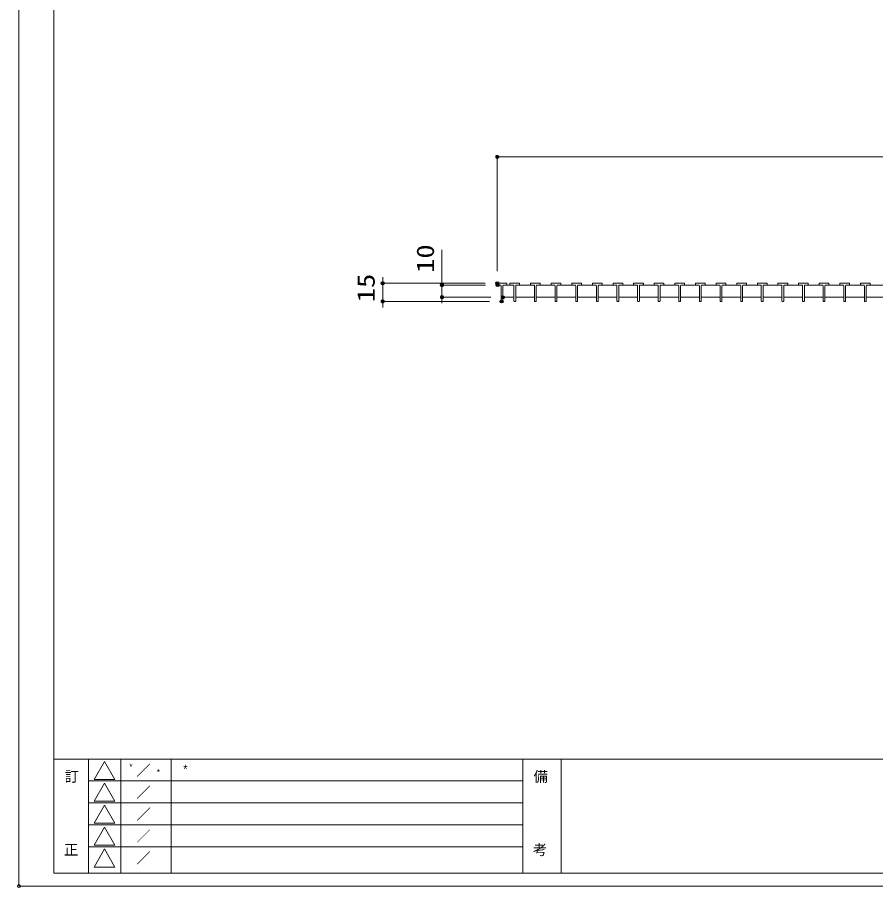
# Model space of a CAD drawing. Units: millimetres on the paper. Extents: x -216 to 216, y -153 to 153.
# Drawn here: x -215.6 to -74, y -152.9 to -9.4 of the extents above; entities that cross this region are included whole.
import ezdxf
from ezdxf.enums import TextEntityAlignment as Align

# ---------------------------------------------------------------- set-up
doc = ezdxf.new("R2010")
doc.units = ezdxf.units.MM
doc.header["$PDMODE"] = 32
doc.header["$PDSIZE"] = 0.5
for name, color, linetype, lineweight in [('0-0_A1FRAME', 1, 'Continuous', 9), ('0-2_寸法', 4, 'Continuous', 9), ('0-3_0', 7, 'Continuous', 9), ('0-5_蓋', 3, 'Continuous', 9)]:
    doc.layers.add(name, color=color, linetype=linetype, lineweight=lineweight)
doc.layers.add('0-4_Defpoints', color=7, linetype='Continuous')
doc.styles.add('HGMaruGothicMPRO', font='')
doc.styles.add('ＭＳ ゴシック', font='')
doc.styles.get('HGMaruGothicMPRO').set_extended_font_data('HGMaruGothicMPRO')
doc.styles.get('ＭＳ ゴシック').set_extended_font_data('MS Gothic')

# ---------------------------------------------------------------- blocks, each defined once
blk = doc.blocks.new('_Dot')
at = {"layer": '0-3_0'}
for p, q in [((-0.5, 0), (-1, 0)), ((0.489, 0.1), (-0.489, 0.1)), ((0.399, 0.3), (-0.399, 0.3)), ((0.458, -0.199), (-0.458, -0.199)), ((0.3, -0.399), (-0.3, -0.399))]:
    blk.add_line(p, q, dxfattribs=at)
for points in [[(0.5, 0), (0.496, 0.063), (0.484, 0.124), (0.465, 0.184), (0.438, 0.241), (0.405, 0.294), (0.364, 0.342), (0.319, 0.385), (0.268, 0.422), (0.213, 0.452), (0.155, 0.476), (0.094, 0.491), (0.031, 0.499), (-0.031, 0.499), (-0.094, 0.491), (-0.155, 0.476), (-0.213, 0.452), (-0.268, 0.422), (-0.319, 0.385), (-0.364, 0.342), (-0.405, 0.294), (-0.438, 0.241), (-0.465, 0.184), (-0.484, 0.124), (-0.496, 0.063), (-0.5, 0), (0, 0)], [(-0.5, 0), (-0.496, -0.063), (-0.484, -0.124), (-0.465, -0.184), (-0.438, -0.241), (-0.405, -0.294), (-0.364, -0.342), (-0.319, -0.385), (-0.268, -0.422), (-0.213, -0.452), (-0.155, -0.476), (-0.094, -0.491), (-0.031, -0.499), (0.031, -0.499), (0.094, -0.491), (0.155, -0.476), (0.213, -0.452), (0.268, -0.422), (0.319, -0.385), (0.364, -0.342), (0.405, -0.294), (0.438, -0.241), (0.465, -0.184), (0.484, -0.124), (0.496, -0.063), (0.5, 0), (0, 0)]]:
    blk.add_lwpolyline(points, close=True, dxfattribs=at)

msp = doc.modelspace()

# ---------------------------------------------------------------- linework, layer by layer
at = {"layer": '0-0_A1FRAME'}
for p, q in [((-209.579, 150.491), (-209.579, -150.491)), ((-203.836, -131.7), (-203.836, -150.491)), ((-198.504, -131.7), (-198.504, -150.491)), ((-190.218, -131.7), (-190.218, -150.491)), ((-132.205, -131.7), (-132.205, -150.491)), ((-125.926, -131.7), (-125.926, -150.491)), ((-203.836, -135.314), (-132.205, -135.314)), ((-203.836, -138.927), (-132.205, -138.927)), ((-203.836, -142.541), (-132.205, -142.541)), ((-203.836, -146.155), (-132.205, -146.155))]:
    msp.add_line(p, q, dxfattribs=at)
for points in [[(-215.326, 152.646), (-215.326, -152.646), (215.334, -152.646), (215.334, 152.646)], [(-201.209, -132.074), (-202.925, -135.045), (-199.494, -135.045)], [(-201.209, -135.688), (-202.925, -138.659), (-199.494, -138.659)], [(-201.209, -139.301), (-202.925, -142.273), (-199.494, -142.273)], [(-201.209, -142.915), (-202.925, -145.886), (-199.494, -145.886)], [(-201.209, -146.529), (-202.925, -149.5), (-199.494, -149.5)]]:
    msp.add_lwpolyline(points, close=True, dxfattribs=at)
for points in [[(-209.579, -150.491), (-209.579, -131.7), (199.529, -131.7)], [(199.529, -150.491), (-209.579, -150.491), (199.529, -150.491)]]:
    msp.add_lwpolyline(points, dxfattribs=at)
msp.add_point((-215.326, -152.646), dxfattribs=at)
at = {"layer": '0-2_寸法'}
for p, q in [((-136.446, -51.215), (-136.446, -32.373)), ((-135.946, -32.373), (62.654, -32.373)), ((-145.556, -53.015), (-145.556, -47.715)), ((-155.334, -52.715), (-155.334, -52.215)), ((-138.446, -53.215), (-155.334, -53.215)), ((-155.334, -56.215), (-155.334, -53.215)), ((-138.386, -53.515), (-145.556, -53.515)), ((-145.556, -55.515), (-145.556, -53.515)), ((-137.496, -55.515), (-145.556, -55.515)), ((-137.736, -56.215), (-155.334, -56.215)), ((-155.334, -56.715), (-155.334, -57.215)), ((-145.556, -56.015), (-145.556, -56.515))]:
    msp.add_line(p, q, dxfattribs=at)
at = {"layer": '0-4_Defpoints'}
for p in [(-155.334, -53.215), (-136.446, -53.215), (-145.556, -53.515), (-136.386, -53.515), (-135.736, -56.215), (-135.496, -55.515)]:
    msp.add_point(p, dxfattribs=at)
at = {"layer": '0-5_蓋'}
for p, q in [((-136.446, -53.215), (-134.846, -53.215)), ((-136.446, -53.455), (-136.446, -53.215)), ((-135.896, -53.515), (-136.386, -53.515)), ((-135.796, -56.155), (-135.796, -53.615)), ((-135.496, -56.155), (-135.496, -53.615)), ((-135.396, -53.515), (-134.906, -53.515)), ((-135.396, -53.515), (-133.796, -53.515)), ((-134.846, -53.455), (-134.846, -53.215)), ((-134.346, -53.215), (-132.746, -53.215)), ((-134.346, -53.455), (-134.346, -53.215)), ((-133.796, -53.515), (-134.286, -53.515)), ((-133.696, -56.155), (-133.696, -53.615)), ((-133.396, -56.155), (-133.396, -53.615)), ((-133.296, -53.515), (-132.806, -53.515)), ((-133.296, -53.515), (-130.396, -53.515)), ((-132.746, -53.455), (-132.746, -53.215)), ((-130.946, -53.215), (-129.346, -53.215)), ((-130.946, -53.455), (-130.946, -53.215)), ((-130.396, -53.515), (-130.886, -53.515)), ((-130.296, -56.155), (-130.296, -53.615)), ((-129.996, -56.155), (-129.996, -53.615)), ((-129.896, -53.515), (-129.406, -53.515)), ((-129.896, -53.515), (-126.996, -53.515)), ((-129.346, -53.455), (-129.346, -53.215)), ((-127.546, -53.215), (-125.946, -53.215)), ((-127.546, -53.455), (-127.546, -53.215)), ((-126.996, -53.515), (-127.486, -53.515)), ((-126.896, -56.155), (-126.896, -53.615)), ((-126.596, -56.155), (-126.596, -53.615)), ((-126.496, -53.515), (-126.006, -53.515)), ((-126.496, -53.515), (-123.596, -53.515)), ((-125.946, -53.455), (-125.946, -53.215)), ((-124.146, -53.215), (-122.546, -53.215)), ((-124.146, -53.455), (-124.146, -53.215)), ((-123.596, -53.515), (-124.086, -53.515)), ((-123.496, -56.155), (-123.496, -53.615)), ((-123.196, -56.155), (-123.196, -53.615)), ((-123.096, -53.515), (-122.606, -53.515)), ((-123.096, -53.515), (-120.196, -53.515)), ((-122.546, -53.455), (-122.546, -53.215)), ((-120.746, -53.215), (-119.146, -53.215)), ((-120.746, -53.455), (-120.746, -53.215)), ((-120.196, -53.515), (-120.686, -53.515)), ((-120.096, -56.155), (-120.096, -53.615)), ((-119.796, -56.155), (-119.796, -53.615)), ((-119.696, -53.515), (-119.206, -53.515)), ((-119.696, -53.515), (-116.796, -53.515)), ((-119.146, -53.455), (-119.146, -53.215)), ((-117.346, -53.215), (-115.746, -53.215)), ((-117.346, -53.455), (-117.346, -53.215)), ((-116.796, -53.515), (-117.286, -53.515)), ((-116.696, -56.155), (-116.696, -53.615)), ((-116.396, -56.155), (-116.396, -53.615)), ((-116.296, -53.515), (-115.806, -53.515)), ((-116.296, -53.515), (-113.396, -53.515)), ((-115.746, -53.455), (-115.746, -53.215)), ((-113.946, -53.215), (-112.346, -53.215)), ((-113.946, -53.455), (-113.946, -53.215)), ((-113.396, -53.515), (-113.886, -53.515)), ((-113.296, -56.155), (-113.296, -53.615)), ((-112.996, -56.155), (-112.996, -53.615)), ((-112.896, -53.515), (-112.406, -53.515)), ((-112.896, -53.515), (-109.996, -53.515)), ((-112.346, -53.455), (-112.346, -53.215)), ((-110.546, -53.215), (-108.946, -53.215)), ((-110.546, -53.455), (-110.546, -53.215)), ((-109.996, -53.515), (-110.486, -53.515)), ((-109.896, -56.155), (-109.896, -53.615)), ((-109.596, -56.155), (-109.596, -53.615)), ((-109.496, -53.515), (-109.006, -53.515)), ((-109.496, -53.515), (-106.596, -53.515)), ((-108.946, -53.455), (-108.946, -53.215)), ((-107.146, -53.215), (-105.546, -53.215)), ((-107.146, -53.455), (-107.146, -53.215)), ((-106.596, -53.515), (-107.086, -53.515)), ((-106.496, -56.155), (-106.496, -53.615)), ((-106.196, -56.155), (-106.196, -53.615)), ((-106.096, -53.515), (-105.606, -53.515)), ((-106.096, -53.515), (-103.196, -53.515)), ((-105.546, -53.455), (-105.546, -53.215)), ((-103.746, -53.215), (-102.146, -53.215)), ((-103.746, -53.455), (-103.746, -53.215)), ((-103.196, -53.515), (-103.686, -53.515)), ((-103.096, -56.155), (-103.096, -53.615)), ((-102.796, -56.155), (-102.796, -53.615)), ((-102.696, -53.515), (-102.206, -53.515)), ((-102.696, -53.515), (-99.796, -53.515)), ((-102.146, -53.455), (-102.146, -53.215)), ((-100.346, -53.215), (-98.746, -53.215)), ((-100.346, -53.455), (-100.346, -53.215)), ((-99.796, -53.515), (-100.286, -53.515)), ((-99.696, -56.155), (-99.696, -53.615)), ((-99.396, -56.155), (-99.396, -53.615)), ((-99.296, -53.515), (-98.806, -53.515)), ((-99.296, -53.515), (-96.396, -53.515)), ((-98.746, -53.455), (-98.746, -53.215)), ((-96.946, -53.215), (-95.346, -53.215)), ((-96.946, -53.455), (-96.946, -53.215)), ((-96.396, -53.515), (-96.886, -53.515)), ((-96.296, -56.155), (-96.296, -53.615)), ((-95.996, -56.155), (-95.996, -53.615)), ((-95.896, -53.515), (-95.406, -53.515)), ((-95.896, -53.515), (-92.996, -53.515)), ((-95.346, -53.455), (-95.346, -53.215)), ((-93.546, -53.215), (-91.946, -53.215)), ((-93.546, -53.455), (-93.546, -53.215)), ((-92.996, -53.515), (-93.486, -53.515)), ((-92.896, -56.155), (-92.896, -53.615)), ((-92.596, -56.155), (-92.596, -53.615)), ((-92.496, -53.515), (-92.006, -53.515)), ((-92.496, -53.515), (-89.596, -53.515)), ((-91.946, -53.455), (-91.946, -53.215)), ((-90.146, -53.215), (-88.546, -53.215)), ((-90.146, -53.455), (-90.146, -53.215)), ((-89.596, -53.515), (-90.086, -53.515)), ((-89.496, -56.155), (-89.496, -53.615)), ((-89.196, -56.155), (-89.196, -53.615)), ((-89.096, -53.515), (-88.606, -53.515)), ((-89.096, -53.515), (-86.196, -53.515)), ((-88.546, -53.455), (-88.546, -53.215)), ((-86.746, -53.215), (-85.146, -53.215)), ((-86.746, -53.455), (-86.746, -53.215)), ((-86.196, -53.515), (-86.686, -53.515)), ((-86.096, -56.155), (-86.096, -53.615)), ((-85.796, -56.155), (-85.796, -53.615)), ((-85.696, -53.515), (-85.206, -53.515)), ((-85.696, -53.515), (-82.796, -53.515)), ((-85.146, -53.455), (-85.146, -53.215)), ((-83.346, -53.215), (-81.746, -53.215)), ((-83.346, -53.455), (-83.346, -53.215)), ((-82.796, -53.515), (-83.286, -53.515)), ((-82.696, -56.155), (-82.696, -53.615)), ((-82.396, -56.155), (-82.396, -53.615)), ((-82.296, -53.515), (-81.806, -53.515)), ((-82.296, -53.515), (-79.396, -53.515)), ((-81.746, -53.455), (-81.746, -53.215)), ((-79.946, -53.215), (-78.346, -53.215)), ((-79.946, -53.455), (-79.946, -53.215)), ((-79.396, -53.515), (-79.886, -53.515)), ((-79.296, -56.155), (-79.296, -53.615)), ((-78.996, -56.155), (-78.996, -53.615)), ((-78.896, -53.515), (-78.406, -53.515)), ((-78.896, -53.515), (-75.996, -53.515)), ((-78.346, -53.455), (-78.346, -53.215)), ((-76.546, -53.215), (-74.946, -53.215)), ((-76.546, -53.455), (-76.546, -53.215)), ((-75.996, -53.515), (-76.486, -53.515)), ((-75.896, -56.155), (-75.896, -53.615)), ((-75.596, -56.155), (-75.596, -53.615)), ((-75.496, -53.515), (-75.006, -53.515)), ((-75.496, -53.515), (-72.596, -53.515)), ((-74.946, -53.455), (-74.946, -53.215)), ((-135.496, -55.515), (-133.696, -55.515)), ((-133.396, -55.515), (-130.296, -55.515)), ((-129.996, -55.515), (-126.896, -55.515)), ((-126.596, -55.515), (-123.496, -55.515)), ((-123.196, -55.515), (-120.096, -55.515)), ((-119.796, -55.515), (-116.696, -55.515)), ((-116.396, -55.515), (-113.296, -55.515)), ((-112.996, -55.515), (-109.896, -55.515)), ((-109.596, -55.515), (-106.496, -55.515)), ((-106.196, -55.515), (-103.096, -55.515)), ((-102.796, -55.515), (-99.696, -55.515)), ((-99.396, -55.515), (-96.296, -55.515)), ((-95.996, -55.515), (-92.896, -55.515)), ((-92.596, -55.515), (-89.496, -55.515)), ((-89.196, -55.515), (-86.096, -55.515)), ((-85.796, -55.515), (-82.696, -55.515)), ((-82.396, -55.515), (-79.296, -55.515)), ((-78.996, -55.515), (-75.896, -55.515)), ((-75.596, -55.515), (-72.496, -55.515)), ((-135.556, -56.215), (-135.736, -56.215)), ((-133.456, -56.215), (-133.636, -56.215)), ((-130.056, -56.215), (-130.236, -56.215)), ((-126.656, -56.215), (-126.836, -56.215)), ((-123.256, -56.215), (-123.436, -56.215)), ((-119.856, -56.215), (-120.036, -56.215)), ((-116.456, -56.215), (-116.636, -56.215)), ((-113.056, -56.215), (-113.236, -56.215)), ((-109.656, -56.215), (-109.836, -56.215)), ((-106.256, -56.215), (-106.436, -56.215)), ((-102.856, -56.215), (-103.036, -56.215)), ((-99.456, -56.215), (-99.636, -56.215)), ((-96.056, -56.215), (-96.236, -56.215)), ((-92.656, -56.215), (-92.836, -56.215)), ((-89.256, -56.215), (-89.436, -56.215)), ((-85.856, -56.215), (-86.036, -56.215)), ((-82.456, -56.215), (-82.636, -56.215)), ((-79.056, -56.215), (-79.236, -56.215)), ((-75.656, -56.215), (-75.836, -56.215))]:
    msp.add_line(p, q, dxfattribs=at)
for centre, radius, start, end in [((-136.386, -53.455), 0.06, 180, 270), ((-135.896, -53.615), 0.1, 0, 90), ((-135.396, -53.615), 0.1, 90, 180), ((-134.906, -53.455), 0.06, 270, 0), ((-134.286, -53.455), 0.06, 180, 270), ((-133.796, -53.615), 0.1, 0, 90), ((-133.296, -53.615), 0.1, 90, 180), ((-132.806, -53.455), 0.06, 270, 0), ((-130.886, -53.455), 0.06, 180, 270), ((-130.396, -53.615), 0.1, 0, 90), ((-129.896, -53.615), 0.1, 90, 180), ((-129.406, -53.455), 0.06, 270, 0), ((-127.486, -53.455), 0.06, 180, 270), ((-126.996, -53.615), 0.1, 0, 90), ((-126.496, -53.615), 0.1, 90, 180), ((-126.006, -53.455), 0.06, 270, 0), ((-124.086, -53.455), 0.06, 180, 270), ((-123.596, -53.615), 0.1, 0, 90), ((-123.096, -53.615), 0.1, 90, 180), ((-122.606, -53.455), 0.06, 270, 0), ((-120.686, -53.455), 0.06, 180, 270), ((-120.196, -53.615), 0.1, 0, 90), ((-119.696, -53.615), 0.1, 90, 180), ((-119.206, -53.455), 0.06, 270, 0), ((-117.286, -53.455), 0.06, 180, 270), ((-116.796, -53.615), 0.1, 0, 90), ((-116.296, -53.615), 0.1, 90, 180), ((-115.806, -53.455), 0.06, 270, 0), ((-113.886, -53.455), 0.06, 180, 270), ((-113.396, -53.615), 0.1, 0, 90), ((-112.896, -53.615), 0.1, 90, 180), ((-112.406, -53.455), 0.06, 270, 0), ((-110.486, -53.455), 0.06, 180, 270), ((-109.996, -53.615), 0.1, 0, 90), ((-109.496, -53.615), 0.1, 90, 180), ((-109.006, -53.455), 0.06, 270, 0), ((-107.086, -53.455), 0.06, 180, 270), ((-106.596, -53.615), 0.1, 0, 90), ((-106.096, -53.615), 0.1, 90, 180), ((-105.606, -53.455), 0.06, 270, 0), ((-103.686, -53.455), 0.06, 180, 270), ((-103.196, -53.615), 0.1, 0, 90), ((-102.696, -53.615), 0.1, 90, 180), ((-102.206, -53.455), 0.06, 270, 0), ((-100.286, -53.455), 0.06, 180, 270), ((-99.796, -53.615), 0.1, 0, 90), ((-99.296, -53.615), 0.1, 90, 180), ((-98.806, -53.455), 0.06, 270, 0), ((-96.886, -53.455), 0.06, 180, 270), ((-96.396, -53.615), 0.1, 0, 90), ((-95.896, -53.615), 0.1, 90, 180), ((-95.406, -53.455), 0.06, 270, 0), ((-93.486, -53.455), 0.06, 180, 270), ((-92.996, -53.615), 0.1, 0, 90), ((-92.496, -53.615), 0.1, 90, 180), ((-92.006, -53.455), 0.06, 270, 0), ((-90.086, -53.455), 0.06, 180, 270), ((-89.596, -53.615), 0.1, 0, 90), ((-89.096, -53.615), 0.1, 90, 180), ((-88.606, -53.455), 0.06, 270, 0), ((-86.686, -53.455), 0.06, 180, 270), ((-86.196, -53.615), 0.1, 0, 90), ((-85.696, -53.615), 0.1, 90, 180), ((-85.206, -53.455), 0.06, 270, 0), ((-83.286, -53.455), 0.06, 180, 270), ((-82.796, -53.615), 0.1, 0, 90), ((-82.296, -53.615), 0.1, 90, 180), ((-81.806, -53.455), 0.06, 270, 0), ((-79.886, -53.455), 0.06, 180, 270), ((-79.396, -53.615), 0.1, 0, 90), ((-78.896, -53.615), 0.1, 90, 180), ((-78.406, -53.455), 0.06, 270, 0), ((-76.486, -53.455), 0.06, 180, 270), ((-75.996, -53.615), 0.1, 0, 90), ((-75.496, -53.615), 0.1, 90, 180), ((-75.006, -53.455), 0.06, 270, 0), ((-135.736, -56.155), 0.06, 180, 270), ((-135.556, -56.155), 0.06, 270, 0), ((-133.636, -56.155), 0.06, 180, 270), ((-133.456, -56.155), 0.06, 270, 0), ((-130.236, -56.155), 0.06, 180, 270), ((-130.056, -56.155), 0.06, 270, 0), ((-126.836, -56.155), 0.06, 180, 270), ((-126.656, -56.155), 0.06, 270, 0), ((-123.436, -56.155), 0.06, 180, 270), ((-123.256, -56.155), 0.06, 270, 0), ((-120.036, -56.155), 0.06, 180, 270), ((-119.856, -56.155), 0.06, 270, 0), ((-116.636, -56.155), 0.06, 180, 270), ((-116.456, -56.155), 0.06, 270, 0), ((-113.236, -56.155), 0.06, 180, 270), ((-113.056, -56.155), 0.06, 270, 0), ((-109.836, -56.155), 0.06, 180, 270), ((-109.656, -56.155), 0.06, 270, 0), ((-106.436, -56.155), 0.06, 180, 270), ((-106.256, -56.155), 0.06, 270, 0), ((-103.036, -56.155), 0.06, 180, 270), ((-102.856, -56.155), 0.06, 270, 0), ((-99.636, -56.155), 0.06, 180, 270), ((-99.456, -56.155), 0.06, 270, 0), ((-96.236, -56.155), 0.06, 180, 270), ((-96.056, -56.155), 0.06, 270, 0), ((-92.836, -56.155), 0.06, 180, 270), ((-92.656, -56.155), 0.06, 270, 0), ((-89.436, -56.155), 0.06, 180, 270), ((-89.256, -56.155), 0.06, 270, 0), ((-86.036, -56.155), 0.06, 180, 270), ((-85.856, -56.155), 0.06, 270, 0), ((-82.636, -56.155), 0.06, 180, 270), ((-82.456, -56.155), 0.06, 270, 0), ((-79.236, -56.155), 0.06, 180, 270), ((-79.056, -56.155), 0.06, 270, 0), ((-75.836, -56.155), 0.06, 180, 270), ((-75.656, -56.155), 0.06, 270, 0)]:
    msp.add_arc(centre, radius, start, end, dxfattribs=at)

# ---------------------------------------------------------------- block references
at = {"layer": '0-2_寸法', "xscale": 0.5, "yscale": 0.5}
for p, rotation in [((-136.446, -32.373), 180), ((-155.334, -53.215), 270), ((-145.556, -53.515), 270), ((-155.334, -56.215), 90), ((-145.556, -55.515), 90)]:
    msp.add_blockref('_Dot', p, dxfattribs=dict(at, rotation=rotation))

# ---------------------------------------------------------------- texts
at = {"layer": '0-0_A1FRAME', "color": 6, "style": 'HGMaruGothicMPRO'}
for height, p in [(1.026, (-197.124, -133.773)), (1.026, (-192.591, -134.669)), (1.383, (-188.227, -134.422))]:
    msp.add_text('*', height=height, dxfattribs=at).set_placement(p, align=Align.BOTTOM_LEFT)
at = {"layer": '0-0_A1FRAME', "style": 'HGMaruGothicMPRO'}
for s, p in [('／', (-195.946, -134.942)), ('備', (-130.457, -135.95)), ('訂', (-207.784, -135.95)), ('／', (-195.946, -138.556)), ('／', (-195.946, -142.17)), ('／', (-195.946, -145.783)), ('正', (-207.895, -148.037)), ('考', (-130.568, -148.037)), ('／', (-195.946, -149.397))]:
    msp.add_text(s, height=1.723, dxfattribs=at).set_placement(p, align=Align.BOTTOM_LEFT)
at = {"layer": '0-2_寸法', "style": 'ＭＳ ゴシック', "width": 1.2}
for s, p in [('10', (-146.001, -51.515)), ('15', (-155.779, -56.36))]:
    msp.add_text(s, height=2.889, rotation=90, dxfattribs=at).set_placement(p, align=Align.BOTTOM_LEFT)

doc.saveas('drawing.dxf')
